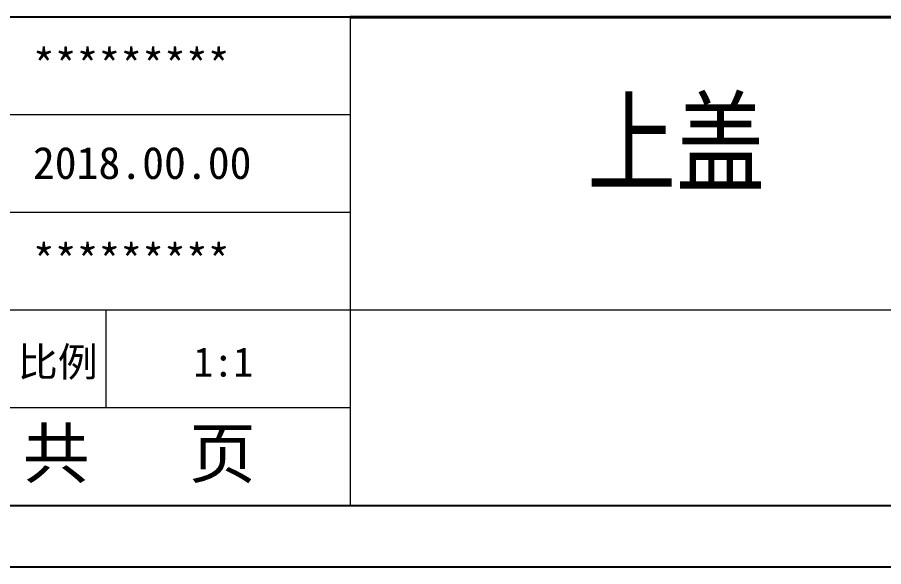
# Model space of a CAD drawing. Header units: inches. Extents: x 1424 to 4050, y 1126 to 1517.
# Drawn here: x 2065.2 to 2197.4, y 1125.7 to 1209.5 of the extents above; entities that cross this region are included whole.
import ezdxf

# ---------------------------------------------------------------- set-up
doc = ezdxf.new("R2010")
doc.units = ezdxf.units.IN
doc.header["$LTSCALE"] = 15
doc.layers.add('文字', color=81, linetype='Continuous')
doc.layers.add('粗实线', color=7, linetype='Continuous', lineweight=30)
doc.layers.add('细实线', color=3, linetype='Continuous', lineweight=9)
doc.styles.get("Standard").update_dxf_attribs({"font": 'txt', "bigfont": 'gbcbig.shx'})
doc.styles.add('宋体', font='', dxfattribs={"width": 0.8, "height": 3.5})
doc.styles.get('宋体').set_extended_font_data('SimSun')

msp = doc.modelspace()

# ---------------------------------------------------------------- linework, layer by layer
for p, q in [((2116.013, 1209.519), (2004.197, 1209.519)), ((1809.795, 1134.975), (2339.646, 1134.975)), ((1795.473, 1125.657), (2348.964, 1125.657))]:
    msp.add_line(p, q)
at = {"layer": '粗实线', "color": 7, "lineweight": 40}
msp.add_line((2339.646, 1209.519), (2116.013, 1209.519), dxfattribs=at)
at = {"layer": '细实线', "color": 7}
for p, q in [((2116.013, 1209.519), (2116.013, 1134.975)), ((2116.013, 1194.61), (2004.197, 1194.61)), ((2116.013, 1179.701), (2004.197, 1179.701)), ((2339.646, 1164.792), (2004.197, 1164.792)), ((2078.741, 1164.792), (2078.741, 1149.883)), ((2116.013, 1149.883), (2004.197, 1149.883))]:
    msp.add_line(p, q, dxfattribs=at)

# ---------------------------------------------------------------- texts
at = {"char_height": 4.90302, "width": 2786.6342, "attachment_point": 1}
for s, insert in [('{\\fSimHei|b0|i0|c134|p49;*********}', (2067.621, 1204.657)), ('{\\fSimHei|b0|i0|c134|p49;2018.00.00}', (2067.621, 1189.748)), ('{\\fSimHei|b0|i0|c134|p49;*********}', (2067.621, 1174.84))]:
    msp.add_mtext(s, dxfattribs=dict(at, insert=insert))
at = {"layer": '文字', "color": 0, "insert": (2152.204, 1196.648), "char_height": 12.424, "width": 158.83673, "attachment_point": 1, "style": '宋体'}
msp.add_mtext('上盖', dxfattribs=at)
at = {"layer": '细实线', "color": 7, "attachment_point": 1}
for s, insert, char_height, width in [('{\\fSimSun|b0|i0|c134|p54;比例}', (2065.323, 1159.146), 4.47265, 19.63354), ('{\\fSimSun|b0|i0|c134|p54;1:1}', (2092.113, 1159.146), 4.47265, 19.63354), ('{\\fSimSun|b0|i0|c134|p54; 共   页}', (2061.017, 1146.688), 7.45442, 55.90813)]:
    msp.add_mtext(s, dxfattribs=dict(at, insert=insert, char_height=char_height, width=width))

doc.saveas('drawing.dxf')
